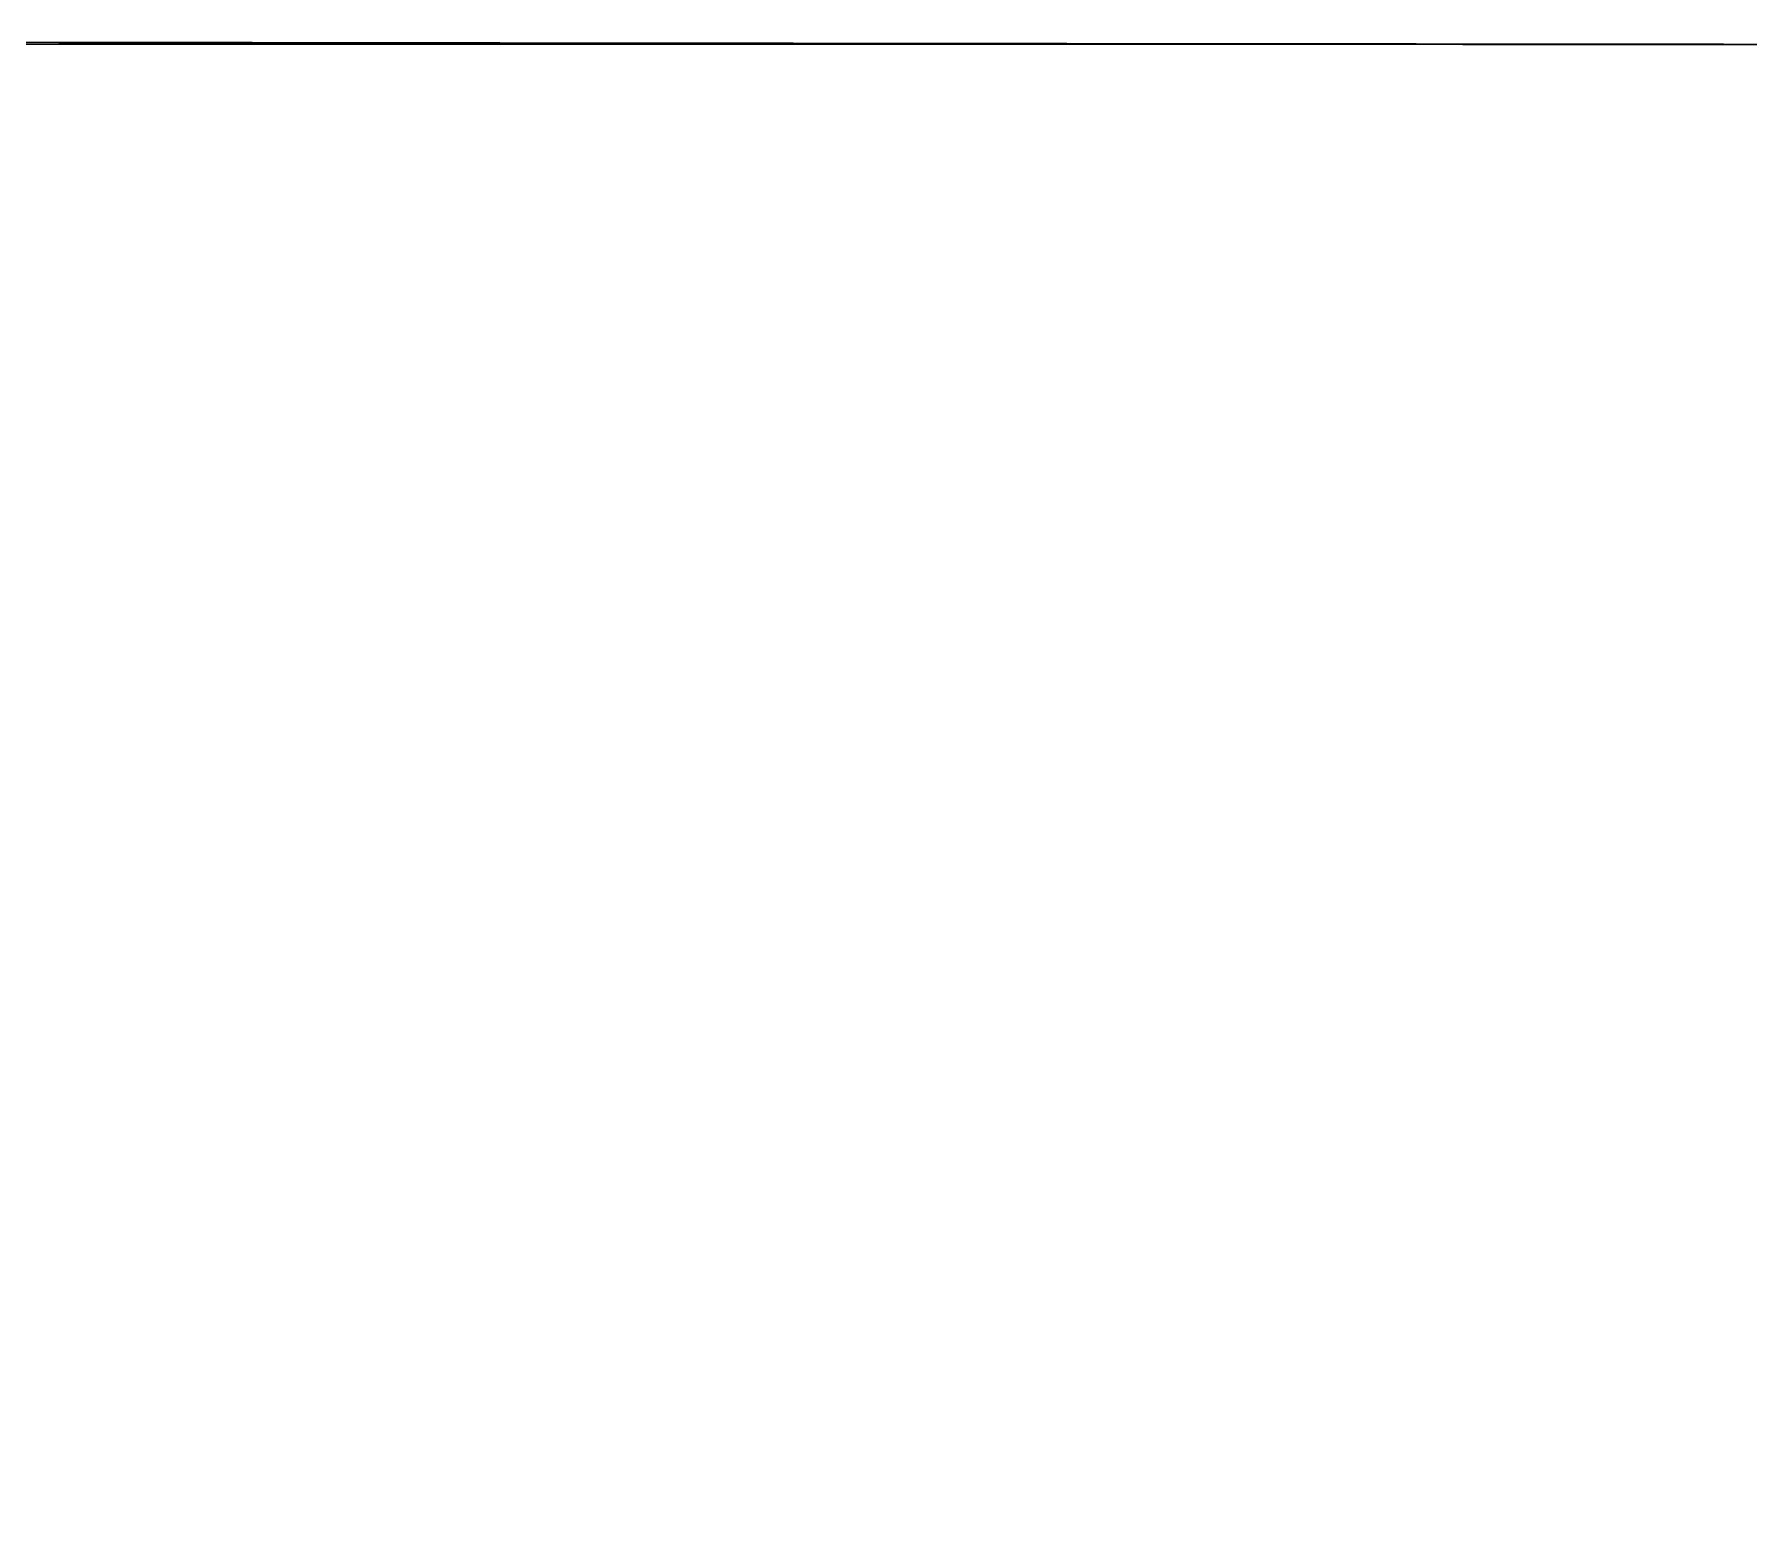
# Model space of a CAD drawing. Header units: millimetres. Extents: x 0 to 1845, y -1231 to 1016.
# Drawn here: x 753.959944 to 753.963616, y 413.671842 to 413.675002 of the extents above; entities that cross this region are included whole.
import ezdxf

# ---------------------------------------------------------------- set-up
doc = ezdxf.new("R2010")
doc.units = ezdxf.units.MM
doc.layers.add('Blocks', color=7, linetype='Continuous')
doc.layers.add('Blocks$Inner', color=7, linetype='Continuous', lineweight=25, true_color=0x007f00)
doc.layers.add('Blocks$Outline', color=7, linetype='Continuous', lineweight=35, true_color=0xff3f3f)

# ---------------------------------------------------------------- blocks, each defined once
blk = doc.blocks.new('Falcon Lounge Chair Front')
at = {"layer": 'Blocks$Inner'}
blk.add_open_spline([(726.5334845, 413.6749806), (753.9629661, 413.6749806)], degree=1, dxfattribs=at)
blk.add_rational_spline([(753.9629661, 413.6749806), (756.6901231, 413.6749806), (760.5469054, 413.6749806), (764.4036878, 413.6749806), (767.1308447, 413.6749806), (769.8579994, 413.6749806), (769.8580014, 413.6749806)], [1, 0.853553390593, 0.853553390593, 0.853553390593, 1, 0.85355349534, 0.853553390593], degree=2, knots=[151.078026, 151.078026, 151.078026, 158.791593, 158.791593, 166.505159, 166.505159, 174.21872, 174.21872, 174.21872], dxfattribs=at)
at = {"layer": 'Blocks$Outline'}
for points, weights, knots in [([(753.9158814, 413.6753502), (753.9394267, 413.6749806), (753.9629661, 413.6749806), (754.1647767, 413.6749806), (754.3785687, 413.6749806)], [0.990992274036, 0.995424664926, 1, 0.987462723719, 0.975998762124], [0.9921875, 0.9921875, 0.9921875, 0.9999981, 0.9999981, 1.6603573, 1.6603573, 1.6603573]), ([(442.3766479, 164.0326804), (442.3766479, 188.1502024), (459.0320288, 193.3320405), (621.9062583, 244.0056277), (771.6206425, 347.9048486), (785.6885255, 357.6677187), (787.2955412, 379.7122033), (788.5334634, 396.6935919), (789.7713857, 413.6749806)], [1, 0.779377256834, 1, 1.03419276712, 1.08505955812, 0.949125505325, 1.08505955812, 1.08505955812, 1.08505955812], [0, 0, 0, 40.627502, 40.627502, 510.061954, 510.061954, 550.536704, 550.536704, 550.648721, 550.648721, 550.648721]), ([(754.3785687, 413.6749806), (753.1775249, 397.1994789), (751.9764812, 380.7239771), (750.7501434, 363.9014988), (739.9381207, 356.6762709), (671.6259434, 311.0260659), (600.5255035, 274.8804424)], [0.863153713125, 0.863153713125, 0.863153713125, 0.751910928704, 0.863153713125, 0.875429427354, 0.88994312166], [-1102.716973, -1102.716973, -1102.716973, -1102.608293, -1102.608293, -1071.809287, -1071.809287, -862.511216, -862.511216, -862.511216])]:
    blk.add_rational_spline(points, weights, degree=2, knots=knots, dxfattribs=at)

msp = doc.modelspace()

# ---------------------------------------------------------------- block references
at = {"layer": 'Blocks'}
msp.add_blockref('Falcon Lounge Chair Front', (0, 0), dxfattribs=at)

doc.saveas('drawing.dxf')
